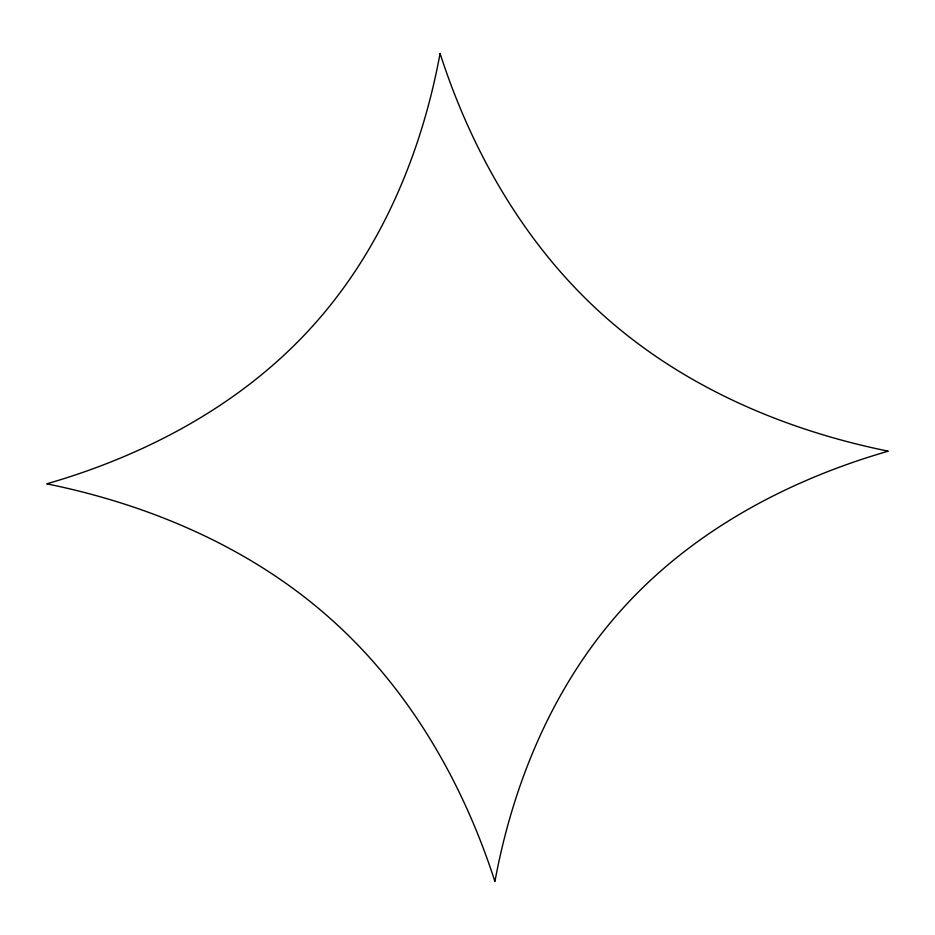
<?xml version="1.0" encoding="UTF-8"?>
<svg xmlns="http://www.w3.org/2000/svg" width="935" height="935" viewBox="0 0 935 935"><rect width="100%" height="100%" fill="white"/><g stroke="black" fill="none" stroke-linecap="round" stroke-linejoin="round"><path stroke-width="1.4" d="M440.081 53.47C421.533 154.088 380.288 252.251 310.642 328.302C240.552 405.065 145.802 455.275 46.75 483.827C150.044 504.783 250.486 547.665 329.833 618.128C408.665 687.961 462.848 781.94 494.919 881.53C513.467 780.912 554.712 682.749 624.358 606.698C694.448 529.935 789.198 479.725 888.25 451.173C784.956 430.217 684.513 387.335 605.167 316.871C526.335 247.039 472.152 153.06 440.081 53.47"/></g></svg>
